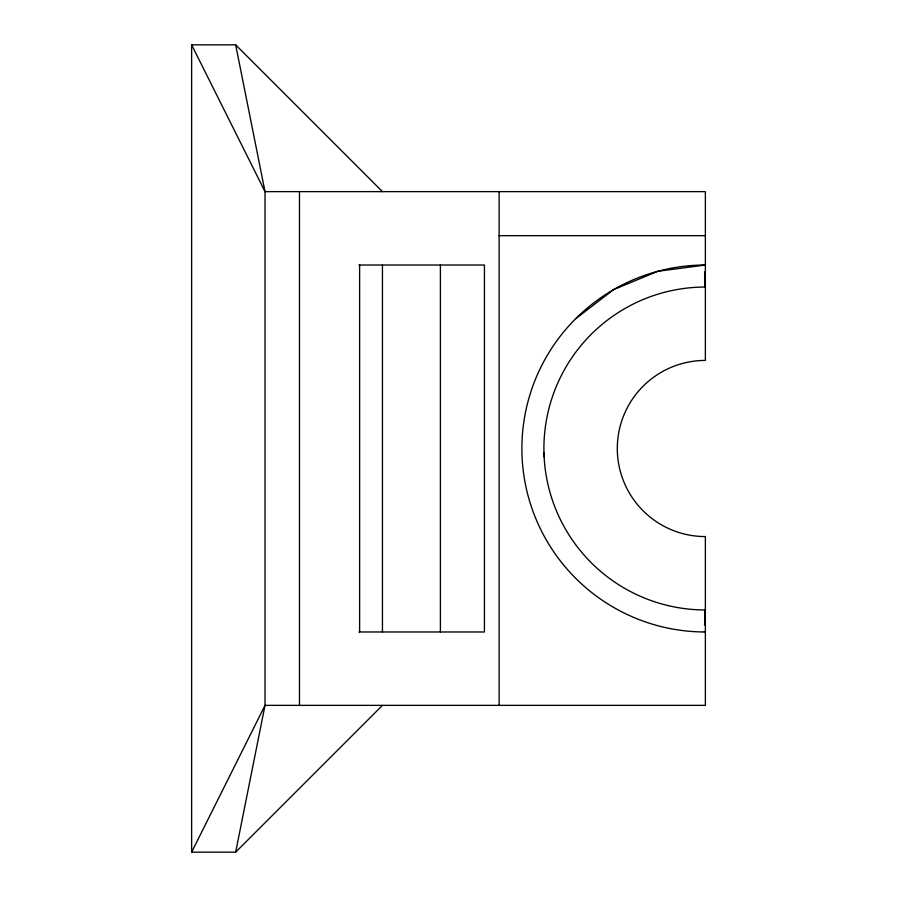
<?xml version="1.0" encoding="UTF-8"?>
<svg xmlns="http://www.w3.org/2000/svg" width="897" height="897" viewBox="0 0 897 897"><rect width="100%" height="100%" fill="white"/><g stroke="black" fill="none" stroke-linecap="round" stroke-linejoin="round"><path stroke-width="1.35" d="M704.571 625.041L705.367 609.96A161.46 161.46 0 0 1 543.907 448.5A161.46 161.46 0 0 1 705.367 287.04L704.571 271.959M704.605 619.513L705.367 609.96M235.664 852.15L265.019 705.367L265.019 191.633L235.664 44.85L191.633 44.85L191.633 852.15L235.664 852.15L382.447 705.367M191.633 852.15L265.019 705.367L705.367 705.367L705.367 536.574A88.074 88.074 0 0 1 617.304 448.5A88.074 88.074 0 0 1 705.367 360.426L705.367 191.633L265.019 191.633L191.633 44.85M575.627 318.76L613.626 289.608L657.882 271.275L705.367 265.019A183.481 183.481 0 0 0 521.886 448.5A183.481 183.481 0 0 0 705.367 631.981L704.212 631.903M704.212 265.097L705.367 265.019M499.124 235.664L705.367 235.664M358.912 265.019L484.436 265.019L484.436 631.981L358.912 631.981M235.664 44.85L382.447 191.633M704.605 277.487L705.367 287.04M544.019 452.671L544.143 456.842M499.124 191.633L499.124 705.367M440.405 265.019L440.405 631.981M382.447 265.019L382.447 631.981M359.619 265.019L359.619 631.981M299.475 191.633L299.475 705.367"/></g></svg>
